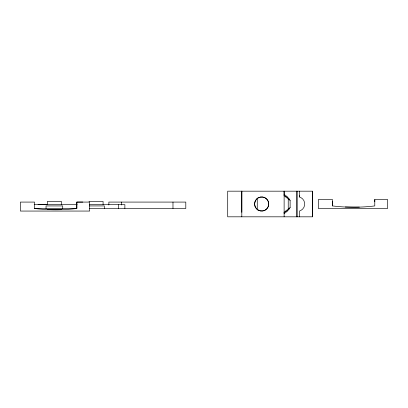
<?xml version="1.0" encoding="UTF-8"?>
<svg xmlns="http://www.w3.org/2000/svg" width="408" height="408" viewBox="0 0 408 408"><rect width="100%" height="100%" fill="white"/><g stroke="black" fill="none" stroke-linecap="round" stroke-linejoin="round"><path stroke-width="0.61" d="M241.811 212.328L241.811 191.174L241.811 216.816M290.114 207.647L284.126 212.328L284.126 213.614L287.66 210.87L290.114 207.647L290.114 200.343L287.66 197.125L284.126 194.376M290.114 200.343L284.126 195.661L284.126 191.174L284.126 216.816M299.589 216.826L299.589 210.967L300.747 210.518A7.334 7.334 0 0 0 300.747 197.492L299.589 197.044L299.589 191.184M312.411 216.826L312.411 191.184L227.705 191.174L227.705 216.816L312.411 216.826L312.411 191.184M332.464 205.928L332.464 199.517L318.357 199.517L318.357 208.493L387.6 208.493L387.6 199.517L374.779 199.517L374.779 205.928A175.19 175.19 0 0 1 332.464 205.928L332.464 201.44M285.585 196.911L286.166 196.131M284.126 195.661L284.748 194.912M287.033 197.875L287.66 197.125M289.012 198.533L288.237 199.13L288.237 208.86L289.012 209.457M61.435 209.671L47.328 209.569M359.392 207.106L345.285 207.004M88.975 201.44L103.076 201.44L103.076 204.648M82.809 202.062L76.821 202.082L76.821 208.493L34.394 208.493M38.051 204.326L47.665 204.326M34.201 204.648L77.178 204.648M89.388 204.648L124.873 204.648L124.873 208.493M89.408 205.928L104.361 205.928L104.361 208.493M89.388 208.493L185.803 208.493L185.803 202.082L108.865 202.082L108.865 204.994M287.033 210.115L287.66 210.87M284.126 212.328L284.748 213.078M285.585 211.079L286.166 211.864M374.779 199.517L374.779 201.761M299.589 195.672L299.589 197.044M257.269 198.064L257.269 209.947M172.982 202.082L172.982 208.493M121.686 202.082L121.686 204.994M118.463 204.648L118.463 208.493M76.821 204.326L76.821 202.082L89.643 202.082L89.643 211.058L20.4 211.058L20.4 202.082L34.507 202.082L34.507 208.493A175.19 175.19 0 0 0 76.821 208.493L76.821 204.648M62.715 208.493L62.715 205.928L46.048 205.928L46.048 208.493M61.435 204.648L61.435 201.44L47.328 201.44L47.328 204.648M296.947 191.174L296.947 216.816L296.947 191.174M256.698 199.007L255.576 200.471A7.043 7.038 90 0 0 255.576 207.524C257.739 211.431 263.573 212.201 266.674 208.983A7.048 7.048 -90 0 0 266.674 199.007C264.022 196.325 259.35 196.325 256.698 199.007M258.157 210.105A7.053 7.053 0 0 0 268.739 203.995A7.053 7.053 0 0 0 258.157 197.89A7.053 7.053 0 0 0 258.157 210.105"/></g></svg>
